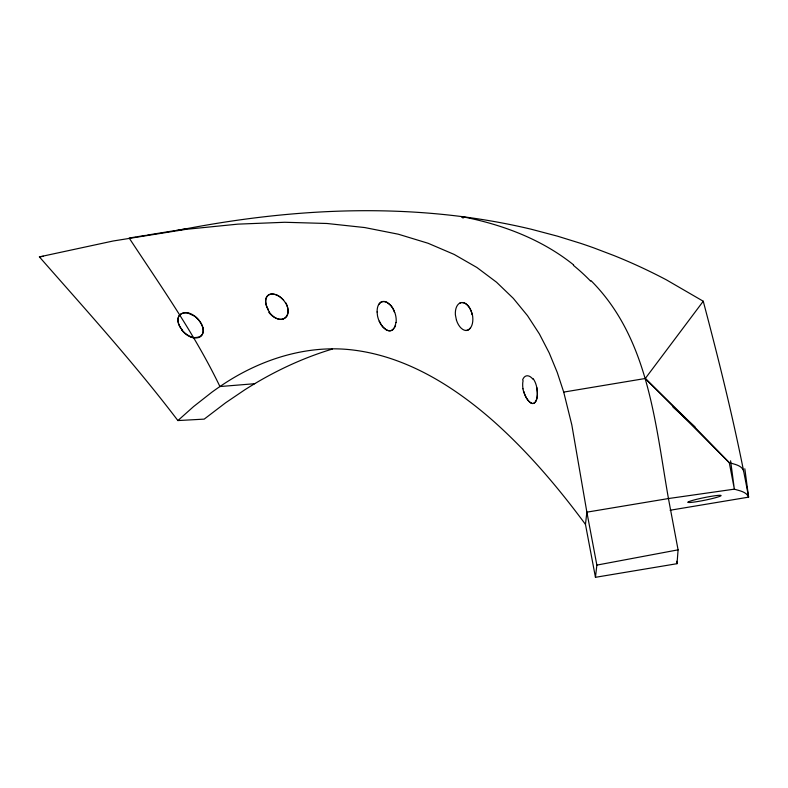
<?xml version="1.0" encoding="UTF-8"?>
<svg xmlns="http://www.w3.org/2000/svg" width="788" height="788" viewBox="0 0 788 788"><rect width="100%" height="100%" fill="white"/><g stroke="black" fill="none" stroke-linecap="round" stroke-linejoin="round"><path stroke-width="1.18" d="M332.398 349.035C305.143 357.23 279.08 369.129 254.662 383.717A746.837 541.297 49 0 0 244.782 389.814L225.614 402.786L204.2 419.127L177.891 420.565C134.62 363.632 86.513 310.61 39.4 256.888L113.186 240.99L186.145 229.318L237.927 224.137L284.773 222.275L326.951 223.487L364.716 227.555L398.334 234.213L428.061 243.256L454.164 254.425L476.898 267.487L496.529 282.212L513.313 298.356L527.517 315.683L539.396 333.954L549.216 352.945L557.234 372.399L563.715 392.099L571.812 424.88L586.873 512.161L585.464 524.365L595.452 577.308L677.02 563.696L678.084 549.847L668.441 498.548C655.084 422.654 648.642 338.357 590.97 280.617M395.95 322.43L395.034 326.498L392.828 329.66M595.452 577.308L596.861 565.104L586.873 512.161L668.441 498.548L734.357 489.151C739.331 490.786 746.423 491.643 748.6 497.149L670.086 510.25M286.921 315.722L286.438 316.53A14.204 9.161 56.1 0 1 283.119 318.884M377.137 311.959A15.13 9.328 70.7 0 1 378.634 304.592C383.874 296.652 393.301 306.02 394.581 312.462M378.624 304.582L380.456 302.474M470.269 328.251L470.82 327.453A14.253 8.432 78.6 0 0 472.239 313.979M177.29 230.51C281.996 209.707 390.661 202.831 496.174 221.881A706.846 512.338 49 0 1 531.26 229.239L557.53 236.183L580.549 243.315A580.894 421.028 49 0 1 593.945 247.944L614.029 255.588A497.189 360.352 49 0 1 666.333 279.819L703.251 301.233L645.283 378.496L563.715 392.099M179.408 315.239A15.76 10.421 38.8 0 0 181.979 329.709A15.533 10.283 38.7 0 1 179.585 315.052C192.932 303.193 216.631 338.515 193.464 337.559A13.711 8.963 39.2 0 1 190.637 336.712M177.891 420.565L193.612 406.539L212.021 392.099A722.586 451.869 65.8 0 1 219.931 386.544C258.838 359.801 306.699 344.001 354.157 350.158C406.618 356.895 453.169 385.903 492.293 420.122C527.33 451.051 557.697 486.885 585.464 524.365M534.008 403.151L533.722 403.279A14.381 6.343 76.2 0 1 532.501 403.515A14.42 6.343 74.8 0 1 531.526 403.298L531.191 403.151M456.469 320.381L455.385 314.826A14.174 8.54 77 0 1 459.837 303.084L461.502 302.572A14.017 8.441 78.2 0 1 471.224 311.329A14.381 8.668 78.7 0 1 472.199 314.717M459.837 303.104L460.645 302.769M596.861 565.104L678.084 549.847M136.206 236.892L129.173 238.045C161.008 286.487 194.754 334.151 219.931 386.544L254.662 383.717M137.378 236.705L145.593 235.366M146.765 235.169L174.926 230.608M176.098 230.411L185.485 228.904M39.4 256.888L43.399 256.297M194.459 316.077L188.174 313.191A13.002 8.786 38.6 0 0 181.732 313.654L181.329 313.841A13.573 9.151 38 0 0 179.674 315.131M573.634 264.916C541.425 239.02 501.631 224.225 461.354 216.523L463.117 218.109M672.952 407.041L695.026 426.919M390.484 305.212L387.026 302.375A13.199 8.254 69.9 0 0 380.446 302.444M283.266 299.696L285.709 303.213M269.407 311.979L267.861 309.674M472.081 314.028L471.707 312.629A14.017 8.441 78.2 0 0 461.502 302.553M703.251 301.233C720.399 366.036 736.514 431.184 748.6 497.149L744.827 468.781M523.557 391.538L522.956 388.819M743.596 470.643C741.36 465.147 734.278 464.299 729.274 462.664L645.283 378.496L691.293 423.599L729.274 462.664L734.357 489.151L730.594 460.793M676.567 561.283L677.02 563.696M377.068 311.94L377.511 315.801A16.469 10.027 70.9 0 0 378.279 318.746L378.634 319.81A16.095 9.919 70.9 0 0 379.264 321.366M390.503 305.173A15.533 9.919 72.1 0 1 394.394 311.89M394.778 312.383A16.42 10.323 72 0 1 396.118 322.538M395.537 324.981A14.499 8.767 72.5 0 1 394.729 327.197M393.911 328.36A13.229 8.047 71.6 0 1 389.055 330.812A14.489 8.835 69.9 0 1 379.392 321.287M379.333 321.317A15.336 9.407 70.7 0 0 383.086 327.217L386.209 329.817A13.209 8.087 70.7 0 0 392.828 329.67M531.171 403.003A14.322 6.255 74.1 0 1 523.705 391.488A14.322 6.265 74.3 0 0 531.506 403.17A14.745 6.491 74.9 0 0 532.501 403.466M523.005 388.819A14.105 7.358 75.5 0 1 522.68 384.869L522.73 382.978A14.046 7.516 75 0 1 523.143 380.683M522.602 379.964A14.095 7.427 75.6 0 1 532.895 379.136M533.062 378.575A14.539 7.417 81.9 0 1 536.805 387.637M465.856 330.487A14.026 8.146 78.3 0 0 470.229 328.172A14.036 8.156 78.2 0 1 465.856 330.487A14.056 8.205 76.3 0 1 456.518 320.361M268.255 309.536A14.411 8.983 51.4 0 1 270.658 294.141L271.653 293.963L269.693 294.416A14.401 9.131 51.1 0 0 268.117 309.586M271.702 294.082A13.839 9.121 50.7 0 1 283.178 299.775A13.839 9.131 50.8 0 0 271.712 294.082M285.837 303.173A14.233 9.643 52.7 0 1 284.32 318.411A14.233 9.643 52.7 0 1 268.875 312.393M283.207 319.051A13.957 8.973 55.5 0 1 269.26 312.087M194.488 316.027A15.839 10.884 39.7 0 1 200.034 321.632A16.627 11.318 39.8 0 1 202.979 327.887M202.841 327.867A14.933 9.948 40.9 0 1 201.098 336.151A13.101 8.698 41 0 1 193.484 337.619M193.533 337.914A14.775 9.958 40.2 0 1 181.644 329.867M190.647 336.643A15.228 9.88 38.9 0 1 181.801 329.808M285.936 303.144A14.578 9.781 52.9 0 1 286.95 315.752M573.388 265.339A310.57 231.091 -72.2 0 1 590.616 281.139M688.023 502.173A16.755 1.32 -11.5 0 1 691.953 500.587A16.873 1.32 -11.5 0 1 700.699 498.38L703.241 497.829A15.967 1.251 -11.5 0 1 709.929 496.548L712.825 496.066A17.907 1.409 -11.5 0 1 717.72 495.435L718.055 495.396A15.021 1.182 -11.5 0 1 718.646 495.356A16.922 1.33 -11.5 0 1 709.446 499.218L706.009 499.966A15.809 1.241 -11.5 0 1 700.453 501.05L696.533 501.71A17.671 1.389 -11.5 0 1 691.224 502.389A15.12 1.182 -11.5 0 1 690.603 502.449A17.119 1.34 -11.5 0 1 688.141 502.34A17.415 1.369 -11.5 0 1 688.072 502.163M534.018 403.19A13.898 6.215 80.3 0 0 536.726 387.647A13.898 6.205 80.3 0 1 534.018 403.19"/></g></svg>
